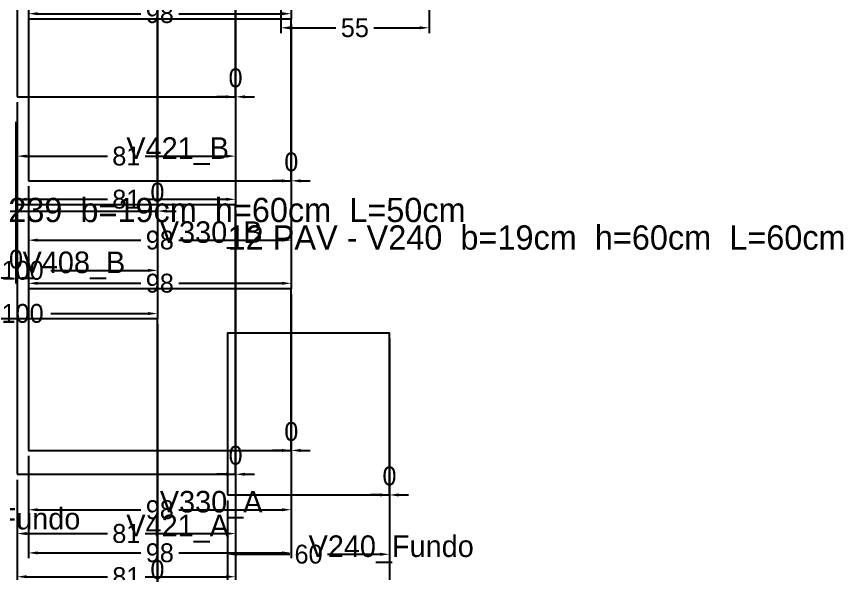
# Model space of a CAD drawing. Header units: metres. Extents: x 946 to 6411, y 1397 to 3666.
# Drawn here: x 4812.7 to 5119.3, y 1851.1 to 2057.7 of the extents above; entities that cross this region are included whole.
import ezdxf

# ---------------------------------------------------------------- set-up
doc = ezdxf.new("R2010")
doc.units = ezdxf.units.M
doc.layers.add('COTA', color=3, linetype='Continuous')
doc.dimstyles.new('COTA_VIG', dxfattribs={"dimtxt": 7, "dimasz": 3.5, "dimexe": 2, "dimexo": 2, "dimgap": 1.5, "dimtad": 1, "dimdec": 1, "dimcen": 2.5, "dimclrd": 3, "dimclre": 3, "dimclrt": 3, "dimazin": 3, "dimtfac": 1, "dimtmove": 0, "dimatfit": 3})

# ---------------------------------------------------------------- blocks, each defined once
blk = doc.blocks.new('_CLOSEDFILLED')
at = {"color": 0, "linetype": 'BYBLOCK'}
blk.add_solid([(-1, 0.164), (0, 0), (-1, -0.164)], dxfattribs=at)
blk = doc.blocks.new('*D626')
at = {"color": 3}
for p, q in [((4910.61, 2089.52), (4910.61, 2051.52)), ((4965.61, 2089.52), (4965.61, 2051.52)), ((4914.11, 2053.52), (4931.11, 2053.52)), ((4945.11, 2053.52), (4962.11, 2053.52))]:
    blk.add_line(p, q, dxfattribs=at)
at = {"layer": 'Defpoints'}
for p in [(4910.61, 2091.52), (4965.61, 2091.52), (4910.61, 2053.52)]:
    blk.add_point(p, dxfattribs=at)
at = {"layer": 'COTA', "color": 3, "xscale": 3.5, "yscale": 3.5, "rotation": 180}
blk.add_blockref('_CLOSEDFILLED', (4910.61, 2053.52), dxfattribs=at)
at = {"layer": 'COTA', "color": 3, "xscale": 3.5, "yscale": 3.5}
blk.add_blockref('_CLOSEDFILLED', (4965.61, 2053.52), dxfattribs=at)
at = {"layer": 'COTA', "color": 3, "insert": (4938.11, 2053.52), "char_height": 7, "attachment_point": 5}
blk.add_mtext('55', dxfattribs=at)
blk = doc.blocks.new('*D1198')
at = {"color": 3}
for p, q in [((4890.94, 1878.24), (4890.94, 1856.24)), ((4950.94, 1878.24), (4950.94, 1856.24)), ((4894.44, 1858.24), (4913.94, 1858.24)), ((4927.94, 1858.24), (4947.44, 1858.24))]:
    blk.add_line(p, q, dxfattribs=at)
at = {"layer": 'Defpoints'}
for p in [(4890.94, 1880.24), (4950.94, 1880.24), (4890.94, 1858.24)]:
    blk.add_point(p, dxfattribs=at)
at = {"layer": 'COTA', "color": 3, "xscale": 3.5, "yscale": 3.5, "rotation": 180}
blk.add_blockref('_CLOSEDFILLED', (4890.94, 1858.24), dxfattribs=at)
at = {"layer": 'COTA', "color": 3, "xscale": 3.5, "yscale": 3.5}
blk.add_blockref('_CLOSEDFILLED', (4950.94, 1858.24), dxfattribs=at)
at = {"layer": 'COTA', "color": 3, "insert": (4920.94, 1858.24), "char_height": 7, "attachment_point": 5}
blk.add_mtext('60', dxfattribs=at)
blk = doc.blocks.new('*D1199')
at = {"color": 3}
for p, q in [((4890.94, 1878.24), (4890.94, 1840.24)), ((4950.94, 1878.24), (4950.94, 1840.24)), ((4894.44, 1842.24), (4913.94, 1842.24)), ((4927.94, 1842.24), (4947.44, 1842.24))]:
    blk.add_line(p, q, dxfattribs=at)
at = {"layer": 'Defpoints'}
for p in [(4890.94, 1880.24), (4950.94, 1880.24), (4890.94, 1842.24)]:
    blk.add_point(p, dxfattribs=at)
at = {"layer": 'COTA', "color": 3, "xscale": 3.5, "yscale": 3.5, "rotation": 180}
blk.add_blockref('_CLOSEDFILLED', (4890.94, 1842.24), dxfattribs=at)
at = {"layer": 'COTA', "color": 3, "xscale": 3.5, "yscale": 3.5}
blk.add_blockref('_CLOSEDFILLED', (4950.94, 1842.24), dxfattribs=at)
at = {"layer": 'COTA', "color": 3, "insert": (4920.94, 1842.24), "char_height": 7, "attachment_point": 5}
blk.add_mtext('60', dxfattribs=at)
blk = doc.blocks.new('*D1651')
at = {"color": 3}
for p, q in [((4817.04, 1894.75), (4817.04, 1872.75)), ((4914.54, 1894.75), (4914.54, 1872.75)), ((4820.54, 1874.75), (4858.79, 1874.75)), ((4872.79, 1874.75), (4911.04, 1874.75))]:
    blk.add_line(p, q, dxfattribs=at)
at = {"layer": 'Defpoints'}
for p in [(4817.04, 1896.75), (4914.54, 1896.75), (4817.04, 1874.75)]:
    blk.add_point(p, dxfattribs=at)
at = {"layer": 'COTA', "color": 3, "xscale": 3.5, "yscale": 3.5, "rotation": 180}
blk.add_blockref('_CLOSEDFILLED', (4817.04, 1874.75), dxfattribs=at)
at = {"layer": 'COTA', "color": 3, "xscale": 3.5, "yscale": 3.5}
blk.add_blockref('_CLOSEDFILLED', (4914.54, 1874.75), dxfattribs=at)
at = {"layer": 'COTA', "color": 3, "insert": (4865.79, 1874.75), "char_height": 7, "attachment_point": 5}
blk.add_mtext('98', dxfattribs=at)
blk = doc.blocks.new('*D1652')
at = {"color": 3}
for p, q in [((4817.04, 1894.75), (4817.04, 1856.75)), ((4914.54, 1894.75), (4914.54, 1856.75)), ((4820.54, 1858.75), (4858.79, 1858.75)), ((4872.79, 1858.75), (4911.04, 1858.75))]:
    blk.add_line(p, q, dxfattribs=at)
at = {"layer": 'Defpoints'}
for p in [(4817.04, 1896.75), (4914.54, 1896.75), (4817.04, 1858.75)]:
    blk.add_point(p, dxfattribs=at)
at = {"layer": 'COTA', "color": 3, "xscale": 3.5, "yscale": 3.5, "rotation": 180}
blk.add_blockref('_CLOSEDFILLED', (4817.04, 1858.75), dxfattribs=at)
at = {"layer": 'COTA', "color": 3, "xscale": 3.5, "yscale": 3.5}
blk.add_blockref('_CLOSEDFILLED', (4914.54, 1858.75), dxfattribs=at)
at = {"layer": 'COTA', "color": 3, "insert": (4865.79, 1858.75), "char_height": 7, "attachment_point": 5}
blk.add_mtext('98', dxfattribs=at)
blk = doc.blocks.new('*D1654')
at = {"color": 3}
for p, q in [((4817.04, 1994.75), (4817.04, 1972.75)), ((4914.54, 1994.75), (4914.54, 1972.75)), ((4820.54, 1974.75), (4858.79, 1974.75)), ((4872.79, 1974.75), (4911.04, 1974.75))]:
    blk.add_line(p, q, dxfattribs=at)
at = {"layer": 'Defpoints'}
for p in [(4817.04, 1996.75), (4914.54, 1996.75), (4817.04, 1974.75)]:
    blk.add_point(p, dxfattribs=at)
at = {"layer": 'COTA', "color": 3, "xscale": 3.5, "yscale": 3.5, "rotation": 180}
blk.add_blockref('_CLOSEDFILLED', (4817.04, 1974.75), dxfattribs=at)
at = {"layer": 'COTA', "color": 3, "xscale": 3.5, "yscale": 3.5}
blk.add_blockref('_CLOSEDFILLED', (4914.54, 1974.75), dxfattribs=at)
at = {"layer": 'COTA', "color": 3, "insert": (4865.79, 1974.75), "char_height": 7, "attachment_point": 5}
blk.add_mtext('98', dxfattribs=at)
blk = doc.blocks.new('*D1655')
at = {"color": 3}
for p, q in [((4817.04, 1994.75), (4817.04, 1956.75)), ((4914.54, 1994.75), (4914.54, 1956.75)), ((4820.54, 1958.75), (4858.79, 1958.75)), ((4872.79, 1958.75), (4911.04, 1958.75))]:
    blk.add_line(p, q, dxfattribs=at)
at = {"layer": 'Defpoints'}
for p in [(4817.04, 1996.75), (4914.54, 1996.75), (4817.04, 1958.75)]:
    blk.add_point(p, dxfattribs=at)
at = {"layer": 'COTA', "color": 3, "xscale": 3.5, "yscale": 3.5, "rotation": 180}
blk.add_blockref('_CLOSEDFILLED', (4817.04, 1958.75), dxfattribs=at)
at = {"layer": 'COTA', "color": 3, "xscale": 3.5, "yscale": 3.5}
blk.add_blockref('_CLOSEDFILLED', (4914.54, 1958.75), dxfattribs=at)
at = {"layer": 'COTA', "color": 3, "insert": (4865.79, 1958.75), "char_height": 7, "attachment_point": 5}
blk.add_mtext('98', dxfattribs=at)
blk = doc.blocks.new('*D1658')
at = {"color": 3}
for p, q in [((4817.04, 2094.75), (4817.04, 2056.75)), ((4914.54, 2094.75), (4914.54, 2056.75)), ((4820.54, 2058.75), (4858.79, 2058.75)), ((4872.79, 2058.75), (4911.04, 2058.75))]:
    blk.add_line(p, q, dxfattribs=at)
at = {"layer": 'Defpoints'}
for p in [(4817.04, 2096.75), (4914.54, 2096.75), (4817.04, 2058.75)]:
    blk.add_point(p, dxfattribs=at)
at = {"layer": 'COTA', "color": 3, "xscale": 3.5, "yscale": 3.5, "rotation": 180}
blk.add_blockref('_CLOSEDFILLED', (4817.04, 2058.75), dxfattribs=at)
at = {"layer": 'COTA', "color": 3, "xscale": 3.5, "yscale": 3.5}
blk.add_blockref('_CLOSEDFILLED', (4914.54, 2058.75), dxfattribs=at)
at = {"layer": 'COTA', "color": 3, "insert": (4865.79, 2058.75), "char_height": 7, "attachment_point": 5}
blk.add_mtext('98', dxfattribs=at)
blk = doc.blocks.new('*D1879')
at = {"color": 3}
for p, q in [((4764.9, 1983.53), (4764.9, 1961.53)), ((4864.9, 1983.53), (4864.9, 1961.53)), ((4768.4, 1963.53), (4804.4, 1963.53)), ((4825.4, 1963.53), (4861.4, 1963.53))]:
    blk.add_line(p, q, dxfattribs=at)
at = {"layer": 'Defpoints'}
for p in [(4764.9, 1985.53), (4864.9, 1985.53), (4764.9, 1963.53)]:
    blk.add_point(p, dxfattribs=at)
at = {"layer": 'COTA', "color": 3, "xscale": 3.5, "yscale": 3.5, "rotation": 180}
blk.add_blockref('_CLOSEDFILLED', (4764.9, 1963.53), dxfattribs=at)
at = {"layer": 'COTA', "color": 3, "xscale": 3.5, "yscale": 3.5}
blk.add_blockref('_CLOSEDFILLED', (4864.9, 1963.53), dxfattribs=at)
at = {"layer": 'COTA', "color": 3, "insert": (4814.9, 1963.53), "char_height": 7, "attachment_point": 5}
blk.add_mtext('100', dxfattribs=at)
blk = doc.blocks.new('*D1880')
at = {"color": 3}
for p, q in [((4764.9, 1983.53), (4764.9, 1945.53)), ((4864.9, 1983.53), (4864.9, 1945.53)), ((4768.4, 1947.53), (4804.4, 1947.53)), ((4825.4, 1947.53), (4861.4, 1947.53))]:
    blk.add_line(p, q, dxfattribs=at)
at = {"layer": 'Defpoints'}
for p in [(4764.9, 1985.53), (4864.9, 1985.53), (4764.9, 1947.53)]:
    blk.add_point(p, dxfattribs=at)
at = {"layer": 'COTA', "color": 3, "xscale": 3.5, "yscale": 3.5, "rotation": 180}
blk.add_blockref('_CLOSEDFILLED', (4764.9, 1947.53), dxfattribs=at)
at = {"layer": 'COTA', "color": 3, "xscale": 3.5, "yscale": 3.5}
blk.add_blockref('_CLOSEDFILLED', (4864.9, 1947.53), dxfattribs=at)
at = {"layer": 'COTA', "color": 3, "insert": (4814.9, 1947.53), "char_height": 7, "attachment_point": 5}
blk.add_mtext('100', dxfattribs=at)
blk = doc.blocks.new('*D2014')
at = {"color": 3}
for p, q in [((4812.87, 1885.91), (4812.87, 1863.91)), ((4893.87, 1885.91), (4893.87, 1863.91)), ((4816.37, 1865.91), (4846.37, 1865.91)), ((4860.37, 1865.91), (4890.37, 1865.91))]:
    blk.add_line(p, q, dxfattribs=at)
at = {"layer": 'Defpoints'}
for p in [(4812.87, 1887.91), (4893.87, 1887.91), (4812.87, 1865.91)]:
    blk.add_point(p, dxfattribs=at)
at = {"layer": 'COTA', "color": 3, "xscale": 3.5, "yscale": 3.5, "rotation": 180}
blk.add_blockref('_CLOSEDFILLED', (4812.87, 1865.91), dxfattribs=at)
at = {"layer": 'COTA', "color": 3, "xscale": 3.5, "yscale": 3.5}
blk.add_blockref('_CLOSEDFILLED', (4893.87, 1865.91), dxfattribs=at)
at = {"layer": 'COTA', "color": 3, "insert": (4853.37, 1865.91), "char_height": 7, "attachment_point": 5}
blk.add_mtext('81', dxfattribs=at)
blk = doc.blocks.new('*D2015')
at = {"color": 3}
for p, q in [((4812.87, 1885.91), (4812.87, 1847.91)), ((4893.87, 1885.91), (4893.87, 1847.91)), ((4816.37, 1849.91), (4846.37, 1849.91)), ((4860.37, 1849.91), (4890.37, 1849.91))]:
    blk.add_line(p, q, dxfattribs=at)
at = {"layer": 'Defpoints'}
for p in [(4812.87, 1887.91), (4893.87, 1887.91), (4812.87, 1849.91)]:
    blk.add_point(p, dxfattribs=at)
at = {"layer": 'COTA', "color": 3, "xscale": 3.5, "yscale": 3.5, "rotation": 180}
blk.add_blockref('_CLOSEDFILLED', (4812.87, 1849.91), dxfattribs=at)
at = {"layer": 'COTA', "color": 3, "xscale": 3.5, "yscale": 3.5}
blk.add_blockref('_CLOSEDFILLED', (4893.87, 1849.91), dxfattribs=at)
at = {"layer": 'COTA', "color": 3, "insert": (4853.37, 1849.91), "char_height": 7, "attachment_point": 5}
blk.add_mtext('81', dxfattribs=at)
blk = doc.blocks.new('*D2017')
at = {"color": 3}
for p, q in [((4812.87, 2025.91), (4812.87, 2003.91)), ((4893.87, 2025.91), (4893.87, 2003.91)), ((4816.37, 2005.91), (4846.37, 2005.91)), ((4860.37, 2005.91), (4890.37, 2005.91))]:
    blk.add_line(p, q, dxfattribs=at)
at = {"layer": 'Defpoints'}
for p in [(4812.87, 2027.91), (4893.87, 2027.91), (4812.87, 2005.91)]:
    blk.add_point(p, dxfattribs=at)
at = {"layer": 'COTA', "color": 3, "xscale": 3.5, "yscale": 3.5, "rotation": 180}
blk.add_blockref('_CLOSEDFILLED', (4812.87, 2005.91), dxfattribs=at)
at = {"layer": 'COTA', "color": 3, "xscale": 3.5, "yscale": 3.5}
blk.add_blockref('_CLOSEDFILLED', (4893.87, 2005.91), dxfattribs=at)
at = {"layer": 'COTA', "color": 3, "insert": (4853.37, 2005.91), "char_height": 7, "attachment_point": 5}
blk.add_mtext('81', dxfattribs=at)
blk = doc.blocks.new('*D2018')
at = {"color": 3}
for p, q in [((4812.87, 2025.91), (4812.87, 1987.91)), ((4893.87, 2025.91), (4893.87, 1987.91)), ((4816.37, 1989.91), (4846.37, 1989.91)), ((4860.37, 1989.91), (4890.37, 1989.91))]:
    blk.add_line(p, q, dxfattribs=at)
at = {"layer": 'Defpoints'}
for p in [(4812.87, 2027.91), (4893.87, 2027.91), (4812.87, 1989.91)]:
    blk.add_point(p, dxfattribs=at)
at = {"layer": 'COTA', "color": 3, "xscale": 3.5, "yscale": 3.5, "rotation": 180}
blk.add_blockref('_CLOSEDFILLED', (4812.87, 1989.91), dxfattribs=at)
at = {"layer": 'COTA', "color": 3, "xscale": 3.5, "yscale": 3.5}
blk.add_blockref('_CLOSEDFILLED', (4893.87, 1989.91), dxfattribs=at)
at = {"layer": 'COTA', "color": 3, "insert": (4853.37, 1989.91), "char_height": 7, "attachment_point": 5}
blk.add_mtext('81', dxfattribs=at)

msp = doc.modelspace()

# ---------------------------------------------------------------- linework, layer by layer
at = {"layer": 'Paineis'}
for points in [[(4812.87, 2027.91), (4893.87, 2027.91), (4893.87, 2127.91), (4812.87, 2127.91)], [(4764.9, 1985.53), (4864.9, 1985.53), (4864.9, 2085.53), (4764.9, 2085.53)], [(4817.04, 1996.75), (4914.54, 1996.75), (4914.54, 2056.75), (4817.04, 2056.75)], [(4812.87, 1887.91), (4893.87, 1887.91), (4893.87, 1987.91), (4812.87, 1987.91)], [(4817.04, 1896.75), (4914.54, 1896.75), (4914.54, 1956.75), (4817.04, 1956.75)], [(4764.9, 1845.53), (4864.9, 1845.53), (4864.9, 1945.53), (4764.9, 1945.53)], [(4890.94, 1880.24), (4950.94, 1880.24), (4950.94, 1940.24), (4890.94, 1940.24)]]:
    msp.add_lwpolyline(points, close=True, dxfattribs=at)

# ---------------------------------------------------------------- texts
at = {"layer": 'NOMENCLATURA', "char_height": 9, "attachment_point": 1}
for s, insert in [('12 PAV - V239  b=19cm  h=60cm  L=50cm', (4750.05, 1990.45)), ('12 PAV - V240  b=19cm  h=60cm  L=60cm', (4890.94, 1980.24))]:
    msp.add_mtext(s, dxfattribs=dict(at, insert=insert))
at = {"layer": 'Texto Secao', "char_height": 8, "attachment_point": 1}
for s, insert in [('V421_B', (4853.37, 2012.91)), ('V330_B', (4865.79, 1981.75)), ('V408_B', (4814.9, 1970.53)), ('V330_A', (4865.79, 1881.75)), ('V239_Fundo', (4775.05, 1875.45)), ('V421_A', (4853.37, 1872.91)), ('V240_Fundo', (4920.94, 1865.24))]:
    msp.add_mtext(s, dxfattribs=dict(at, insert=insert))

# ---------------------------------------------------------------- dimensions: what is measured, and where the dimension line sits
at = {"layer": 'COTA'}
for base, p1, p2 in [((4893.87, 2027.91), (4893.87, 2027.91), (4893.87, 2127.91)), ((4864.9, 1985.53), (4864.9, 1985.53), (4864.9, 2085.53)), ((4914.54, 1996.75), (4914.54, 1996.75), (4914.54, 2056.75)), ((4812.45, 1960.65), (4812.45, 1960.65), (4812.45, 2020.65)), ((4893.87, 1887.91), (4893.87, 1887.91), (4893.87, 1987.91)), ((4914.54, 1896.75), (4914.54, 1896.75), (4914.54, 1956.75)), ((4864.9, 1845.53), (4864.9, 1845.53), (4864.9, 1945.53)), ((4950.94, 1880.24), (4950.94, 1880.24), (4950.94, 1940.24))]:
    msp.add_linear_dim(base=base, p1=p1, p2=p2, dimstyle='COTA_VIG', dxfattribs=at).render()
for base, p1, p2, picture, middle in [((4817.04, 2058.75), (4817.04, 2096.75), (4914.54, 2096.75), '*D1658', (4865.79, 2058.75)), ((4910.61, 2053.52), (4910.61, 2091.52), (4965.61, 2091.52), '*D626', (4938.11, 2053.52)), ((4812.87, 2005.91), (4812.87, 2027.91), (4893.87, 2027.91), '*D2017', (4853.37, 2005.91)), ((4812.87, 1989.91), (4812.87, 2027.91), (4893.87, 2027.91), '*D2018', (4853.37, 1989.91)), ((4817.04, 1974.75), (4817.04, 1996.75), (4914.54, 1996.75), '*D1654', (4865.79, 1974.75)), ((4817.04, 1958.75), (4817.04, 1996.75), (4914.54, 1996.75), '*D1655', (4865.79, 1958.75)), ((4764.9, 1963.53), (4764.9, 1985.53), (4864.9, 1985.53), '*D1879', (4814.9, 1963.53)), ((4764.9, 1947.53), (4764.9, 1985.53), (4864.9, 1985.53), '*D1880', (4814.9, 1947.53)), ((4817.04, 1874.75), (4817.04, 1896.75), (4914.54, 1896.75), '*D1651', (4865.79, 1874.75)), ((4817.04, 1858.75), (4817.04, 1896.75), (4914.54, 1896.75), '*D1652', (4865.79, 1858.75)), ((4812.87, 1865.91), (4812.87, 1887.91), (4893.87, 1887.91), '*D2014', (4853.37, 1865.91)), ((4812.87, 1849.91), (4812.87, 1887.91), (4893.87, 1887.91), '*D2015', (4853.37, 1849.91)), ((4890.94, 1858.24), (4890.94, 1880.24), (4950.94, 1880.24), '*D1198', (4920.94, 1858.24)), ((4890.94, 1842.24), (4890.94, 1880.24), (4950.94, 1880.24), '*D1199', (4920.94, 1842.24))]:
    dim = msp.add_linear_dim(base=base, p1=p1, p2=p2, dimstyle='COTA_VIG', dxfattribs=at)
    dim.commit()
    dim.dimension.update_dxf_attribs({"geometry": picture, "text_midpoint": middle})

doc.saveas('drawing.dxf')
